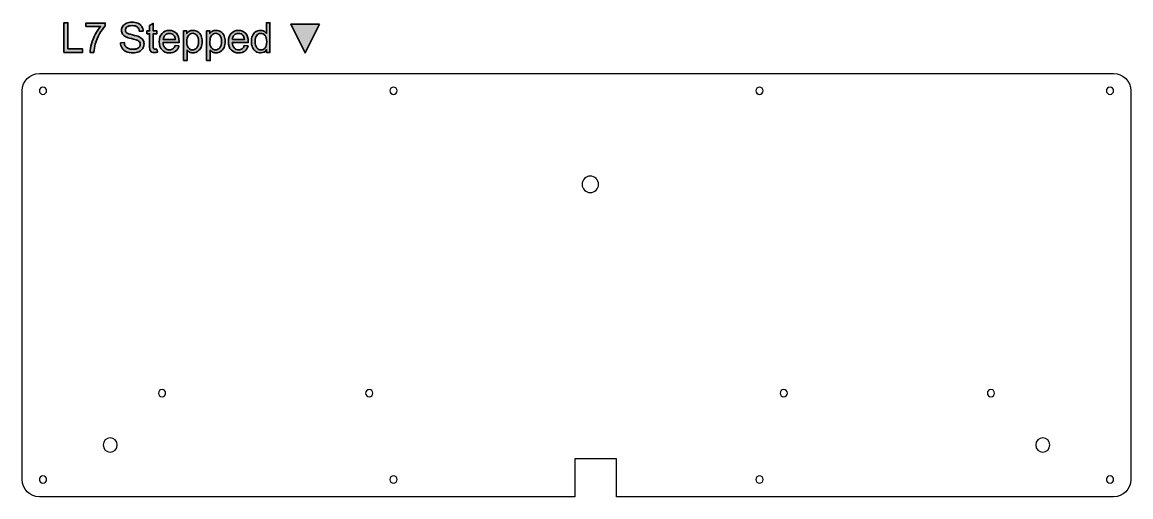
# Model space of a CAD drawing. Header units: millimetres. Extents: x 800 to 1121, y 479 to 617.
import ezdxf

# ---------------------------------------------------------------- set-up
doc = ezdxf.new("R2010")
doc.units = ezdxf.units.MM
doc.header["$MEASUREMENT"] = 0

# ---------------------------------------------------------------- blocks, each defined once
blk = doc.blocks.new('block 2')
at = {"color": 7, "lineweight": 25, "true_color": 0xffffff}
blk.add_open_spline([(800.01, 484.22), (800.01, 481.45), (802.25, 479.22), (805.01, 479.22), (805.01, 479.22), (960, 479.22), (960, 479.22), (960, 479.22), (960, 490.24), (960, 490.24), (960, 490.24), (972.11, 490.24), (972.11, 490.24), (972.11, 490.24), (972.11, 479.22), (972.11, 479.22), (972.11, 479.22), (1115.99, 479.22), (1115.99, 479.22), (1118.75, 479.22), (1120.99, 481.45), (1120.99, 484.22), (1120.99, 484.22), (1120.99, 596.78), (1120.99, 596.78), (1120.99, 599.55), (1118.75, 601.78), (1115.99, 601.78), (1115.99, 601.78), (805.01, 601.78), (805.01, 601.78), (802.25, 601.78), (800.01, 599.55), (800.01, 596.78), (800.01, 596.78), (800.01, 484.22), (800.01, 484.22)], degree=3, knots=[0, 0, 0, 0, 1, 1, 1, 2, 2, 2, 3, 3, 3, 4, 4, 4, 5, 5, 5, 6, 6, 6, 7, 7, 7, 8, 8, 8, 9, 9, 9, 10, 10, 10, 11, 11, 11, 12, 12, 12, 12], dxfattribs=at)
blk = doc.blocks.new('block 3')
at = {"color": 7, "lineweight": 25, "true_color": 0xffffff}
blk.add_open_spline([(1093.45, 494.22), (1093.45, 495.35), (1094.37, 496.27), (1095.5, 496.27), (1096.63, 496.27), (1097.55, 495.35), (1097.55, 494.22), (1097.55, 493.08), (1096.63, 492.17), (1095.5, 492.17), (1094.37, 492.17), (1093.45, 493.08), (1093.45, 494.22), (1093.45, 494.22), (1093.45, 494.22), (1093.45, 494.22)], degree=3, knots=[0, 0, 0, 0, 1, 1, 1, 2, 2, 2, 3, 3, 3, 4, 4, 4, 5, 5, 5, 5], dxfattribs=at)
blk = doc.blocks.new('block 4')
at = {"color": 7, "lineweight": 25, "true_color": 0xffffff}
blk.add_open_spline([(823.45, 494.22), (823.45, 495.35), (824.37, 496.27), (825.5, 496.27), (826.63, 496.27), (827.55, 495.35), (827.55, 494.22), (827.55, 493.08), (826.63, 492.17), (825.5, 492.17), (824.37, 492.17), (823.45, 493.08), (823.45, 494.22), (823.45, 494.22), (823.45, 494.22), (823.45, 494.22)], degree=3, knots=[0, 0, 0, 0, 1, 1, 1, 2, 2, 2, 3, 3, 3, 4, 4, 4, 5, 5, 5, 5], dxfattribs=at)
blk = doc.blocks.new('block 5')
at = {"color": 7, "lineweight": 25, "true_color": 0xffffff}
blk.add_open_spline([(962.12, 569.66), (962.12, 570.97), (963.19, 572.04), (964.5, 572.04), (965.81, 572.04), (966.87, 570.97), (966.87, 569.66), (966.87, 568.35), (965.81, 567.29), (964.5, 567.29), (963.19, 567.29), (962.12, 568.35), (962.12, 569.66), (962.12, 569.66), (962.12, 569.66), (962.12, 569.66)], degree=3, knots=[0, 0, 0, 0, 1, 1, 1, 2, 2, 2, 3, 3, 3, 4, 4, 4, 5, 5, 5, 5], dxfattribs=at)
blk = doc.blocks.new('block 6')
at = {"color": 7, "lineweight": 25, "true_color": 0xffffff}
blk.add_open_spline([(1019.45, 509.22), (1019.45, 509.8), (1019.92, 510.27), (1020.5, 510.27), (1021.08, 510.27), (1021.55, 509.8), (1021.55, 509.22), (1021.55, 508.64), (1021.08, 508.17), (1020.5, 508.17), (1019.92, 508.17), (1019.45, 508.64), (1019.45, 509.22), (1019.45, 509.22), (1019.45, 509.22), (1019.45, 509.22)], degree=3, knots=[0, 0, 0, 0, 1, 1, 1, 2, 2, 2, 3, 3, 3, 4, 4, 4, 5, 5, 5, 5], dxfattribs=at)
blk = doc.blocks.new('block 7')
at = {"color": 7, "lineweight": 25, "true_color": 0xffffff}
blk.add_open_spline([(899.45, 509.22), (899.45, 509.8), (899.92, 510.27), (900.5, 510.27), (901.08, 510.27), (901.55, 509.8), (901.55, 509.22), (901.55, 508.64), (901.08, 508.17), (900.5, 508.17), (899.92, 508.17), (899.45, 508.64), (899.45, 509.22), (899.45, 509.22), (899.45, 509.22), (899.45, 509.22)], degree=3, knots=[0, 0, 0, 0, 1, 1, 1, 2, 2, 2, 3, 3, 3, 4, 4, 4, 5, 5, 5, 5], dxfattribs=at)
blk = doc.blocks.new('block 8')
at = {"color": 7, "lineweight": 25, "true_color": 0xffffff}
blk.add_open_spline([(1079.45, 509.22), (1079.45, 509.8), (1079.92, 510.27), (1080.5, 510.27), (1081.08, 510.27), (1081.55, 509.8), (1081.55, 509.22), (1081.55, 508.64), (1081.08, 508.17), (1080.5, 508.17), (1079.92, 508.17), (1079.45, 508.64), (1079.45, 509.22), (1079.45, 509.22), (1079.45, 509.22), (1079.45, 509.22)], degree=3, knots=[0, 0, 0, 0, 1, 1, 1, 2, 2, 2, 3, 3, 3, 4, 4, 4, 5, 5, 5, 5], dxfattribs=at)
blk = doc.blocks.new('block 9')
at = {"color": 7, "lineweight": 25, "true_color": 0xffffff}
blk.add_open_spline([(839.45, 509.22), (839.45, 509.8), (839.92, 510.27), (840.5, 510.27), (841.08, 510.27), (841.55, 509.8), (841.55, 509.22), (841.55, 508.64), (841.08, 508.17), (840.5, 508.17), (839.92, 508.17), (839.45, 508.64), (839.45, 509.22), (839.45, 509.22), (839.45, 509.22), (839.45, 509.22)], degree=3, knots=[0, 0, 0, 0, 1, 1, 1, 2, 2, 2, 3, 3, 3, 4, 4, 4, 5, 5, 5, 5], dxfattribs=at)
blk = doc.blocks.new('block 10')
at = {"color": 7, "lineweight": 25, "true_color": 0xffffff}
blk.add_open_spline([(906.46, 484.24), (906.46, 484.82), (906.93, 485.29), (907.51, 485.29), (908.09, 485.29), (908.56, 484.82), (908.56, 484.24), (908.56, 483.66), (908.09, 483.19), (907.51, 483.19), (906.93, 483.19), (906.46, 483.66), (906.46, 484.24), (906.46, 484.24), (906.46, 484.24), (906.46, 484.24)], degree=3, knots=[0, 0, 0, 0, 1, 1, 1, 2, 2, 2, 3, 3, 3, 4, 4, 4, 5, 5, 5, 5], dxfattribs=at)
blk = doc.blocks.new('block 11')
at = {"color": 7, "lineweight": 25, "true_color": 0xffffff}
blk.add_open_spline([(1012.44, 596.76), (1012.44, 597.34), (1012.91, 597.81), (1013.49, 597.81), (1014.07, 597.81), (1014.54, 597.34), (1014.54, 596.76), (1014.54, 596.18), (1014.07, 595.71), (1013.49, 595.71), (1012.91, 595.71), (1012.44, 596.18), (1012.44, 596.76), (1012.44, 596.76), (1012.44, 596.76), (1012.44, 596.76)], degree=3, knots=[0, 0, 0, 0, 1, 1, 1, 2, 2, 2, 3, 3, 3, 4, 4, 4, 5, 5, 5, 5], dxfattribs=at)
blk = doc.blocks.new('block 12')
at = {"color": 7, "lineweight": 25, "true_color": 0xffffff}
blk.add_open_spline([(906.46, 596.76), (906.46, 597.34), (906.93, 597.81), (907.51, 597.81), (908.09, 597.81), (908.56, 597.34), (908.56, 596.76), (908.56, 596.18), (908.09, 595.71), (907.51, 595.71), (906.93, 595.71), (906.46, 596.18), (906.46, 596.76), (906.46, 596.76), (906.46, 596.76), (906.46, 596.76)], degree=3, knots=[0, 0, 0, 0, 1, 1, 1, 2, 2, 2, 3, 3, 3, 4, 4, 4, 5, 5, 5, 5], dxfattribs=at)
blk = doc.blocks.new('block 13')
at = {"color": 7, "lineweight": 25, "true_color": 0xffffff}
blk.add_open_spline([(1012.44, 484.24), (1012.44, 484.82), (1012.91, 485.29), (1013.49, 485.29), (1014.07, 485.29), (1014.54, 484.82), (1014.54, 484.24), (1014.54, 483.66), (1014.07, 483.19), (1013.49, 483.19), (1012.91, 483.19), (1012.44, 483.66), (1012.44, 484.24), (1012.44, 484.24), (1012.44, 484.24), (1012.44, 484.24)], degree=3, knots=[0, 0, 0, 0, 1, 1, 1, 2, 2, 2, 3, 3, 3, 4, 4, 4, 5, 5, 5, 5], dxfattribs=at)
blk = doc.blocks.new('block 14')
at = {"color": 7, "lineweight": 25, "true_color": 0xffffff}
blk.add_open_spline([(804.99, 484.24), (804.99, 484.82), (805.46, 485.29), (806.04, 485.29), (806.62, 485.29), (807.09, 484.82), (807.09, 484.24), (807.09, 483.66), (806.62, 483.19), (806.04, 483.19), (805.46, 483.19), (804.99, 483.66), (804.99, 484.24), (804.99, 484.24), (804.99, 484.24), (804.99, 484.24)], degree=3, knots=[0, 0, 0, 0, 1, 1, 1, 2, 2, 2, 3, 3, 3, 4, 4, 4, 5, 5, 5, 5], dxfattribs=at)
blk = doc.blocks.new('block 15')
at = {"color": 7, "lineweight": 25, "true_color": 0xffffff}
blk.add_open_spline([(1113.91, 596.76), (1113.91, 597.34), (1114.38, 597.81), (1114.96, 597.81), (1115.54, 597.81), (1116.01, 597.34), (1116.01, 596.76), (1116.01, 596.18), (1115.54, 595.71), (1114.96, 595.71), (1114.38, 595.71), (1113.91, 596.18), (1113.91, 596.76), (1113.91, 596.76), (1113.91, 596.76), (1113.91, 596.76)], degree=3, knots=[0, 0, 0, 0, 1, 1, 1, 2, 2, 2, 3, 3, 3, 4, 4, 4, 5, 5, 5, 5], dxfattribs=at)
blk = doc.blocks.new('block 16')
at = {"color": 7, "lineweight": 25, "true_color": 0xffffff}
blk.add_open_spline([(804.99, 596.76), (804.99, 597.34), (805.46, 597.81), (806.04, 597.81), (806.62, 597.81), (807.09, 597.34), (807.09, 596.76), (807.09, 596.18), (806.62, 595.71), (806.04, 595.71), (805.46, 595.71), (804.99, 596.18), (804.99, 596.76), (804.99, 596.76), (804.99, 596.76), (804.99, 596.76)], degree=3, knots=[0, 0, 0, 0, 1, 1, 1, 2, 2, 2, 3, 3, 3, 4, 4, 4, 5, 5, 5, 5], dxfattribs=at)
blk = doc.blocks.new('block 17')
at = {"color": 7, "lineweight": 25, "true_color": 0xffffff}
blk.add_open_spline([(1113.91, 484.24), (1113.91, 484.82), (1114.38, 485.29), (1114.96, 485.29), (1115.54, 485.29), (1116.01, 484.82), (1116.01, 484.24), (1116.01, 483.66), (1115.54, 483.19), (1114.96, 483.19), (1114.38, 483.19), (1113.91, 483.66), (1113.91, 484.24), (1113.91, 484.24), (1113.91, 484.24), (1113.91, 484.24)], degree=3, knots=[0, 0, 0, 0, 1, 1, 1, 2, 2, 2, 3, 3, 3, 4, 4, 4, 5, 5, 5, 5], dxfattribs=at)
blk = doc.blocks.new('block 18')
at = {"true_color": 0xed1c24}
h = blk.add_hatch(color=240, dxfattribs=at)
h.dxf.hatch_style = 2
h.paths.add_polyline_path([(812.12, 607.87), (812.12, 616.46), (813.26, 616.46), (813.26, 608.89), (817.49, 608.89), (817.49, 607.87)])
h = blk.add_hatch(color=240, dxfattribs=at)
h.dxf.hatch_style = 2
edge = h.paths.add_edge_path()
edge.add_spline(control_points=[(818.48, 615.34), (818.48, 615.34), (818.48, 616.35), (818.48, 616.35), (818.48, 616.35), (824.04, 616.35), (824.04, 616.35), (824.04, 616.35), (824.04, 615.53), (824.04, 615.53), (823.5, 614.95), (822.96, 614.18), (822.42, 613.21), (821.88, 612.25), (821.47, 611.25), (821.17, 610.24), (820.96, 609.52), (820.83, 608.73), (820.77, 607.87), (820.77, 607.87), (819.69, 607.87), (819.69, 607.87), (819.7, 608.55), (819.83, 609.37), (820.08, 610.32), (820.34, 611.28), (820.7, 612.2), (821.18, 613.09), (821.65, 613.98), (822.16, 614.73), (822.69, 615.34), (822.69, 615.34), (818.48, 615.34), (818.48, 615.34)], knot_values=[0, 0, 0, 0, 1, 1, 1, 2, 2, 2, 3, 3, 3, 4, 4, 4, 5, 5, 5, 6, 6, 6, 7, 7, 7, 8, 8, 8, 9, 9, 9, 10, 10, 10, 11, 11, 11, 11], degree=3, periodic=1)
h = blk.add_hatch(color=240, dxfattribs=at)
h.dxf.hatch_style = 2
edge = h.paths.add_edge_path()
edge.add_spline(control_points=[(828.46, 610.63), (828.46, 610.63), (829.54, 610.73), (829.54, 610.73), (829.59, 610.3), (829.7, 609.95), (829.89, 609.67), (830.08, 609.39), (830.36, 609.17), (830.75, 609), (831.14, 608.83), (831.58, 608.75), (832.07, 608.75), (832.51, 608.75), (832.89, 608.81), (833.22, 608.94), (833.55, 609.07), (833.8, 609.25), (833.96, 609.47), (834.12, 609.7), (834.21, 609.94), (834.21, 610.21), (834.21, 610.48), (834.13, 610.71), (833.97, 610.91), (833.81, 611.11), (833.56, 611.28), (833.2, 611.42), (832.97, 611.51), (832.46, 611.65), (831.67, 611.84), (830.88, 612.03), (830.33, 612.21), (830.01, 612.37), (829.6, 612.59), (829.29, 612.86), (829.09, 613.17), (828.89, 613.49), (828.79, 613.85), (828.79, 614.24), (828.79, 614.68), (828.91, 615.08), (829.16, 615.46), (829.41, 615.84), (829.77, 616.12), (830.24, 616.32), (830.71, 616.51), (831.24, 616.61), (831.81, 616.61), (832.45, 616.61), (833.01, 616.51), (833.5, 616.3), (833.99, 616.1), (834.36, 615.8), (834.62, 615.4), (834.88, 615), (835.02, 614.55), (835.04, 614.04), (835.04, 614.04), (833.95, 613.96), (833.95, 613.96), (833.89, 614.5), (833.7, 614.92), (833.36, 615.19), (833.02, 615.47), (832.52, 615.61), (831.86, 615.61), (831.17, 615.61), (830.67, 615.48), (830.36, 615.23), (830.04, 614.98), (829.89, 614.67), (829.89, 614.32), (829.89, 614.01), (830, 613.76), (830.22, 613.56), (830.44, 613.36), (831.01, 613.15), (831.93, 612.95), (832.86, 612.74), (833.49, 612.55), (833.84, 612.4), (834.34, 612.17), (834.71, 611.87), (834.94, 611.52), (835.18, 611.17), (835.3, 610.76), (835.3, 610.3), (835.3, 609.84), (835.17, 609.41), (834.91, 609.01), (834.65, 608.6), (834.27, 608.29), (833.78, 608.06), (833.29, 607.84), (832.74, 607.73), (832.12, 607.73), (831.35, 607.73), (830.7, 607.84), (830.17, 608.07), (829.65, 608.29), (829.23, 608.63), (828.93, 609.09), (828.64, 609.54), (828.48, 610.06), (828.46, 610.63)], knot_values=[0, 0, 0, 0, 1, 1, 1, 2, 2, 2, 3, 3, 3, 4, 4, 4, 5, 5, 5, 6, 6, 6, 7, 7, 7, 8, 8, 8, 9, 9, 9, 10, 10, 10, 11, 11, 11, 12, 12, 12, 13, 13, 13, 14, 14, 14, 15, 15, 15, 16, 16, 16, 17, 17, 17, 18, 18, 18, 19, 19, 19, 20, 20, 20, 21, 21, 21, 22, 22, 22, 23, 23, 23, 24, 24, 24, 25, 25, 25, 26, 26, 26, 27, 27, 27, 28, 28, 28, 29, 29, 29, 30, 30, 30, 31, 31, 31, 32, 32, 32, 33, 33, 33, 34, 34, 34, 35, 35, 35, 35], degree=3, periodic=1)
h = blk.add_hatch(color=240, dxfattribs=at)
h.dxf.hatch_style = 2
edge = h.paths.add_edge_path()
edge.add_spline(control_points=[(870.79, 607.87), (870.79, 607.87), (870.79, 608.66), (870.79, 608.66), (870.39, 608.04), (869.81, 607.73), (869.04, 607.73), (868.55, 607.73), (868.09, 607.87), (867.68, 608.14), (867.26, 608.42), (866.94, 608.8), (866.71, 609.29), (866.48, 609.78), (866.37, 610.34), (866.37, 610.98), (866.37, 611.6), (866.47, 612.16), (866.68, 612.67), (866.88, 613.18), (867.2, 613.56), (867.61, 613.83), (868.02, 614.1), (868.49, 614.24), (869, 614.24), (869.37, 614.24), (869.71, 614.16), (870, 614), (870.29, 613.84), (870.53, 613.64), (870.71, 613.38), (870.71, 613.38), (870.71, 616.46), (870.71, 616.46), (870.71, 616.46), (871.76, 616.46), (871.76, 616.46), (871.76, 616.46), (871.76, 607.87), (871.76, 607.87), (871.76, 607.87), (870.79, 607.87), (870.79, 607.87)], knot_values=[0, 0, 0, 0, 1, 1, 1, 2, 2, 2, 3, 3, 3, 4, 4, 4, 5, 5, 5, 6, 6, 6, 7, 7, 7, 8, 8, 8, 9, 9, 9, 10, 10, 10, 11, 11, 11, 12, 12, 12, 13, 13, 13, 14, 14, 14, 14], degree=3, periodic=1)
edge = h.paths.add_edge_path()
edge.add_spline(control_points=[(867.45, 610.98), (867.45, 610.18), (867.62, 609.59), (867.96, 609.19), (868.29, 608.8), (868.69, 608.6), (869.14, 608.6), (869.61, 608.6), (870, 608.79), (870.32, 609.17), (870.64, 609.54), (870.8, 610.12), (870.8, 610.89), (870.8, 611.74), (870.64, 612.37), (870.31, 612.77), (869.98, 613.17), (869.58, 613.36), (869.1, 613.36), (868.63, 613.36), (868.24, 613.17), (867.92, 612.79), (867.61, 612.41), (867.45, 611.8), (867.45, 610.98)], knot_values=[0, 0, 0, 0, 1, 1, 1, 2, 2, 2, 3, 3, 3, 4, 4, 4, 5, 5, 5, 6, 6, 6, 7, 7, 7, 8, 8, 8, 8], degree=3, periodic=1)
h = blk.add_hatch(color=240, dxfattribs=at)
h.dxf.hatch_style = 2
edge = h.paths.add_edge_path()
edge.add_spline(control_points=[(839.02, 608.82), (839.02, 608.82), (839.17, 607.89), (839.17, 607.89), (838.88, 607.82), (838.61, 607.79), (838.38, 607.79), (837.99, 607.79), (837.7, 607.85), (837.49, 607.97), (837.28, 608.09), (837.13, 608.25), (837.04, 608.45), (836.96, 608.65), (836.91, 609.06), (836.91, 609.7), (836.91, 609.7), (836.91, 613.28), (836.91, 613.28), (836.91, 613.28), (836.14, 613.28), (836.14, 613.28), (836.14, 613.28), (836.14, 614.1), (836.14, 614.1), (836.14, 614.1), (836.91, 614.1), (836.91, 614.1), (836.91, 614.1), (836.91, 615.64), (836.91, 615.64), (836.91, 615.64), (837.96, 616.27), (837.96, 616.27), (837.96, 616.27), (837.96, 614.1), (837.96, 614.1), (837.96, 614.1), (839.02, 614.1), (839.02, 614.1), (839.02, 614.1), (839.02, 613.28), (839.02, 613.28), (839.02, 613.28), (837.96, 613.28), (837.96, 613.28), (837.96, 613.28), (837.96, 609.64), (837.96, 609.64), (837.96, 609.34), (837.98, 609.14), (838.02, 609.06), (838.05, 608.97), (838.11, 608.9), (838.2, 608.85), (838.28, 608.8), (838.4, 608.78), (838.56, 608.78), (838.68, 608.78), (838.83, 608.79), (839.02, 608.82)], knot_values=[0, 0, 0, 0, 1, 1, 1, 2, 2, 2, 3, 3, 3, 4, 4, 4, 5, 5, 5, 6, 6, 6, 7, 7, 7, 8, 8, 8, 9, 9, 9, 10, 10, 10, 11, 11, 11, 12, 12, 12, 13, 13, 13, 14, 14, 14, 15, 15, 15, 16, 16, 16, 17, 17, 17, 18, 18, 18, 19, 19, 19, 20, 20, 20, 20], degree=3, periodic=1)
h = blk.add_hatch(color=240, dxfattribs=at)
h.dxf.hatch_style = 2
edge = h.paths.add_edge_path()
edge.add_spline(control_points=[(844.31, 609.88), (844.31, 609.88), (845.4, 609.74), (845.4, 609.74), (845.23, 609.11), (844.91, 608.61), (844.45, 608.26), (843.98, 607.91), (843.39, 607.73), (842.67, 607.73), (841.76, 607.73), (841.03, 608.01), (840.5, 608.57), (839.97, 609.13), (839.7, 609.92), (839.7, 610.93), (839.7, 611.98), (839.97, 612.79), (840.51, 613.37), (841.05, 613.95), (841.75, 614.24), (842.61, 614.24), (843.44, 614.24), (844.12, 613.95), (844.65, 613.39), (845.17, 612.82), (845.44, 612.02), (845.44, 611), (845.44, 610.93), (845.44, 610.84), (845.43, 610.72), (845.43, 610.72), (840.79, 610.72), (840.79, 610.72), (840.83, 610.03), (841.02, 609.51), (841.37, 609.15), (841.72, 608.78), (842.15, 608.6), (842.67, 608.6), (843.06, 608.6), (843.39, 608.7), (843.66, 608.91), (843.94, 609.11), (844.15, 609.43), (844.31, 609.88)], knot_values=[0, 0, 0, 0, 1, 1, 1, 2, 2, 2, 3, 3, 3, 4, 4, 4, 5, 5, 5, 6, 6, 6, 7, 7, 7, 8, 8, 8, 9, 9, 9, 10, 10, 10, 11, 11, 11, 12, 12, 12, 13, 13, 13, 14, 14, 14, 15, 15, 15, 15], degree=3, periodic=1)
edge = h.paths.add_edge_path()
edge.add_spline(control_points=[(840.85, 611.58), (840.85, 611.58), (844.32, 611.58), (844.32, 611.58), (844.28, 612.11), (844.14, 612.5), (843.93, 612.76), (843.59, 613.17), (843.15, 613.37), (842.62, 613.37), (842.13, 613.37), (841.73, 613.21), (841.4, 612.88), (841.07, 612.56), (840.88, 612.13), (840.85, 611.58)], knot_values=[0, 0, 0, 0, 1, 1, 1, 2, 2, 2, 3, 3, 3, 4, 4, 4, 5, 5, 5, 5], degree=3, periodic=1)
h = blk.add_hatch(color=240, dxfattribs=at)
h.dxf.hatch_style = 2
edge = h.paths.add_edge_path()
edge.add_spline(control_points=[(846.73, 605.49), (846.73, 605.49), (846.73, 614.1), (846.73, 614.1), (846.73, 614.1), (847.69, 614.1), (847.69, 614.1), (847.69, 614.1), (847.69, 613.29), (847.69, 613.29), (847.91, 613.6), (848.17, 613.84), (848.46, 614), (848.74, 614.16), (849.09, 614.24), (849.49, 614.24), (850.02, 614.24), (850.49, 614.1), (850.9, 613.83), (851.3, 613.55), (851.61, 613.17), (851.82, 612.67), (852.03, 612.17), (852.13, 611.63), (852.13, 611.03), (852.13, 610.4), (852.01, 609.82), (851.79, 609.31), (851.56, 608.8), (851.23, 608.41), (850.79, 608.14), (850.35, 607.87), (849.9, 607.73), (849.42, 607.73), (849.06, 607.73), (848.75, 607.81), (848.47, 607.96), (848.19, 608.1), (847.96, 608.29), (847.78, 608.52), (847.78, 608.52), (847.78, 605.49), (847.78, 605.49), (847.78, 605.49), (846.73, 605.49), (846.73, 605.49)], knot_values=[0, 0, 0, 0, 1, 1, 1, 2, 2, 2, 3, 3, 3, 4, 4, 4, 5, 5, 5, 6, 6, 6, 7, 7, 7, 8, 8, 8, 9, 9, 9, 10, 10, 10, 11, 11, 11, 12, 12, 12, 13, 13, 13, 14, 14, 14, 15, 15, 15, 15], degree=3, periodic=1)
edge = h.paths.add_edge_path()
edge.add_spline(control_points=[(847.68, 610.95), (847.68, 610.15), (847.84, 609.56), (848.17, 609.17), (848.49, 608.79), (848.88, 608.6), (849.35, 608.6), (849.81, 608.6), (850.22, 608.8), (850.55, 609.2), (850.88, 609.59), (851.05, 610.21), (851.05, 611.04), (851.05, 611.83), (850.89, 612.42), (850.56, 612.82), (850.24, 613.21), (849.85, 613.41), (849.39, 613.41), (848.94, 613.41), (848.55, 613.2), (848.2, 612.78), (847.85, 612.36), (847.68, 611.75), (847.68, 610.95)], knot_values=[0, 0, 0, 0, 1, 1, 1, 2, 2, 2, 3, 3, 3, 4, 4, 4, 5, 5, 5, 6, 6, 6, 7, 7, 7, 8, 8, 8, 8], degree=3, periodic=1)
h = blk.add_hatch(color=240, dxfattribs=at)
h.dxf.hatch_style = 2
edge = h.paths.add_edge_path()
edge.add_spline(control_points=[(853.4, 605.49), (853.4, 605.49), (853.4, 614.1), (853.4, 614.1), (853.4, 614.1), (854.36, 614.1), (854.36, 614.1), (854.36, 614.1), (854.36, 613.29), (854.36, 613.29), (854.59, 613.6), (854.84, 613.84), (855.13, 614), (855.41, 614.16), (855.76, 614.24), (856.17, 614.24), (856.7, 614.24), (857.17, 614.1), (857.57, 613.83), (857.98, 613.55), (858.29, 613.17), (858.49, 612.67), (858.7, 612.17), (858.8, 611.63), (858.8, 611.03), (858.8, 610.4), (858.69, 609.82), (858.46, 609.31), (858.23, 608.8), (857.9, 608.41), (857.46, 608.14), (857.03, 607.87), (856.57, 607.73), (856.09, 607.73), (855.74, 607.73), (855.42, 607.81), (855.14, 607.96), (854.86, 608.1), (854.63, 608.29), (854.46, 608.52), (854.46, 608.52), (854.46, 605.49), (854.46, 605.49), (854.46, 605.49), (853.4, 605.49), (853.4, 605.49)], knot_values=[0, 0, 0, 0, 1, 1, 1, 2, 2, 2, 3, 3, 3, 4, 4, 4, 5, 5, 5, 6, 6, 6, 7, 7, 7, 8, 8, 8, 9, 9, 9, 10, 10, 10, 11, 11, 11, 12, 12, 12, 13, 13, 13, 14, 14, 14, 15, 15, 15, 15], degree=3, periodic=1)
edge = h.paths.add_edge_path()
edge.add_spline(control_points=[(854.36, 610.95), (854.36, 610.15), (854.52, 609.56), (854.84, 609.17), (855.17, 608.79), (855.56, 608.6), (856.02, 608.6), (856.49, 608.6), (856.89, 608.8), (857.22, 609.2), (857.56, 609.59), (857.72, 610.21), (857.72, 611.04), (857.72, 611.83), (857.56, 612.42), (857.24, 612.82), (856.91, 613.21), (856.52, 613.41), (856.07, 613.41), (855.62, 613.41), (855.22, 613.2), (854.87, 612.78), (854.53, 612.36), (854.36, 611.75), (854.36, 610.95)], knot_values=[0, 0, 0, 0, 1, 1, 1, 2, 2, 2, 3, 3, 3, 4, 4, 4, 5, 5, 5, 6, 6, 6, 7, 7, 7, 8, 8, 8, 8], degree=3, periodic=1)
h = blk.add_hatch(color=240, dxfattribs=at)
h.dxf.hatch_style = 2
edge = h.paths.add_edge_path()
edge.add_spline(control_points=[(864.33, 609.88), (864.33, 609.88), (865.42, 609.74), (865.42, 609.74), (865.25, 609.11), (864.93, 608.61), (864.47, 608.26), (864, 607.91), (863.41, 607.73), (862.69, 607.73), (861.78, 607.73), (861.06, 608.01), (860.52, 608.57), (859.99, 609.13), (859.72, 609.92), (859.72, 610.93), (859.72, 611.98), (859.99, 612.79), (860.53, 613.37), (861.07, 613.95), (861.77, 614.24), (862.63, 614.24), (863.46, 614.24), (864.14, 613.95), (864.67, 613.39), (865.2, 612.82), (865.46, 612.02), (865.46, 611), (865.46, 610.93), (865.46, 610.84), (865.45, 610.72), (865.45, 610.72), (860.81, 610.72), (860.81, 610.72), (860.85, 610.03), (861.04, 609.51), (861.39, 609.15), (861.74, 608.78), (862.17, 608.6), (862.69, 608.6), (863.08, 608.6), (863.41, 608.7), (863.68, 608.91), (863.96, 609.11), (864.17, 609.43), (864.33, 609.88)], knot_values=[0, 0, 0, 0, 1, 1, 1, 2, 2, 2, 3, 3, 3, 4, 4, 4, 5, 5, 5, 6, 6, 6, 7, 7, 7, 8, 8, 8, 9, 9, 9, 10, 10, 10, 11, 11, 11, 12, 12, 12, 13, 13, 13, 14, 14, 14, 15, 15, 15, 15], degree=3, periodic=1)
edge = h.paths.add_edge_path()
edge.add_spline(control_points=[(860.87, 611.58), (860.87, 611.58), (864.35, 611.58), (864.35, 611.58), (864.3, 612.11), (864.17, 612.5), (863.95, 612.76), (863.61, 613.17), (863.18, 613.37), (862.64, 613.37), (862.16, 613.37), (861.75, 613.21), (861.42, 612.88), (861.09, 612.56), (860.91, 612.13), (860.87, 611.58)], knot_values=[0, 0, 0, 0, 1, 1, 1, 2, 2, 2, 3, 3, 3, 4, 4, 4, 5, 5, 5, 5], degree=3, periodic=1)
h = blk.add_hatch(color=240, dxfattribs=at)
h.dxf.hatch_style = 2
h.paths.add_polyline_path([(886.07, 616.01), (881.91, 607.69), (877.75, 616.01)])
at = {"color": 240, "lineweight": 35, "true_color": 0xed1c24}
for points in [[(812.12, 607.87), (812.12, 616.46), (813.26, 616.46), (813.26, 608.89), (817.49, 608.89), (817.49, 607.87), (812.12, 607.87)], [(886.07, 616.01), (881.91, 607.69), (877.75, 616.01), (886.07, 616.01)]]:
    blk.add_lwpolyline(points, dxfattribs=at)
for points, knots in [([(818.48, 615.34), (818.48, 615.34), (818.48, 616.35), (818.48, 616.35), (818.48, 616.35), (824.04, 616.35), (824.04, 616.35), (824.04, 616.35), (824.04, 615.53), (824.04, 615.53), (823.5, 614.95), (822.96, 614.18), (822.42, 613.21), (821.88, 612.25), (821.47, 611.25), (821.17, 610.24), (820.96, 609.52), (820.83, 608.73), (820.77, 607.87), (820.77, 607.87), (819.69, 607.87), (819.69, 607.87), (819.7, 608.55), (819.83, 609.37), (820.08, 610.32), (820.34, 611.28), (820.7, 612.2), (821.18, 613.09), (821.65, 613.98), (822.16, 614.73), (822.69, 615.34), (822.69, 615.34), (818.48, 615.34), (818.48, 615.34)], [0, 0, 0, 0, 1, 1, 1, 2, 2, 2, 3, 3, 3, 4, 4, 4, 5, 5, 5, 6, 6, 6, 7, 7, 7, 8, 8, 8, 9, 9, 9, 10, 10, 10, 11, 11, 11, 11]), ([(828.46, 610.63), (828.46, 610.63), (829.54, 610.73), (829.54, 610.73), (829.59, 610.3), (829.7, 609.95), (829.89, 609.67), (830.08, 609.39), (830.36, 609.17), (830.75, 609), (831.14, 608.83), (831.58, 608.75), (832.07, 608.75), (832.51, 608.75), (832.89, 608.81), (833.22, 608.94), (833.55, 609.07), (833.8, 609.25), (833.96, 609.47), (834.12, 609.7), (834.21, 609.94), (834.21, 610.21), (834.21, 610.48), (834.13, 610.71), (833.97, 610.91), (833.81, 611.11), (833.56, 611.28), (833.2, 611.42), (832.97, 611.51), (832.46, 611.65), (831.67, 611.84), (830.88, 612.03), (830.33, 612.21), (830.01, 612.37), (829.6, 612.59), (829.29, 612.86), (829.09, 613.17), (828.89, 613.49), (828.79, 613.85), (828.79, 614.24), (828.79, 614.68), (828.91, 615.08), (829.16, 615.46), (829.41, 615.84), (829.77, 616.12), (830.24, 616.32), (830.71, 616.51), (831.24, 616.61), (831.81, 616.61), (832.45, 616.61), (833.01, 616.51), (833.5, 616.3), (833.99, 616.1), (834.36, 615.8), (834.62, 615.4), (834.88, 615), (835.02, 614.55), (835.04, 614.04), (835.04, 614.04), (833.95, 613.96), (833.95, 613.96), (833.89, 614.5), (833.7, 614.92), (833.36, 615.19), (833.02, 615.47), (832.52, 615.61), (831.86, 615.61), (831.17, 615.61), (830.67, 615.48), (830.36, 615.23), (830.04, 614.98), (829.89, 614.67), (829.89, 614.32), (829.89, 614.01), (830, 613.76), (830.22, 613.56), (830.44, 613.36), (831.01, 613.15), (831.93, 612.95), (832.86, 612.74), (833.49, 612.55), (833.84, 612.4), (834.34, 612.17), (834.71, 611.87), (834.94, 611.52), (835.18, 611.17), (835.3, 610.76), (835.3, 610.3), (835.3, 609.84), (835.17, 609.41), (834.91, 609.01), (834.65, 608.6), (834.27, 608.29), (833.78, 608.06), (833.29, 607.84), (832.74, 607.73), (832.12, 607.73), (831.35, 607.73), (830.7, 607.84), (830.17, 608.07), (829.65, 608.29), (829.23, 608.63), (828.93, 609.09), (828.64, 609.54), (828.48, 610.06), (828.46, 610.63)], [0, 0, 0, 0, 1, 1, 1, 2, 2, 2, 3, 3, 3, 4, 4, 4, 5, 5, 5, 6, 6, 6, 7, 7, 7, 8, 8, 8, 9, 9, 9, 10, 10, 10, 11, 11, 11, 12, 12, 12, 13, 13, 13, 14, 14, 14, 15, 15, 15, 16, 16, 16, 17, 17, 17, 18, 18, 18, 19, 19, 19, 20, 20, 20, 21, 21, 21, 22, 22, 22, 23, 23, 23, 24, 24, 24, 25, 25, 25, 26, 26, 26, 27, 27, 27, 28, 28, 28, 29, 29, 29, 30, 30, 30, 31, 31, 31, 32, 32, 32, 33, 33, 33, 34, 34, 34, 35, 35, 35, 35]), ([(870.79, 607.87), (870.79, 607.87), (870.79, 608.66), (870.79, 608.66), (870.39, 608.04), (869.81, 607.73), (869.04, 607.73), (868.55, 607.73), (868.09, 607.87), (867.68, 608.14), (867.26, 608.42), (866.94, 608.8), (866.71, 609.29), (866.48, 609.78), (866.37, 610.34), (866.37, 610.98), (866.37, 611.6), (866.47, 612.16), (866.68, 612.67), (866.88, 613.18), (867.2, 613.56), (867.61, 613.83), (868.02, 614.1), (868.49, 614.24), (869, 614.24), (869.37, 614.24), (869.71, 614.16), (870, 614), (870.29, 613.84), (870.53, 613.64), (870.71, 613.38), (870.71, 613.38), (870.71, 616.46), (870.71, 616.46), (870.71, 616.46), (871.76, 616.46), (871.76, 616.46), (871.76, 616.46), (871.76, 607.87), (871.76, 607.87), (871.76, 607.87), (870.79, 607.87), (870.79, 607.87)], [0, 0, 0, 0, 1, 1, 1, 2, 2, 2, 3, 3, 3, 4, 4, 4, 5, 5, 5, 6, 6, 6, 7, 7, 7, 8, 8, 8, 9, 9, 9, 10, 10, 10, 11, 11, 11, 12, 12, 12, 13, 13, 13, 14, 14, 14, 14]), ([(839.02, 608.82), (839.02, 608.82), (839.17, 607.89), (839.17, 607.89), (838.88, 607.82), (838.61, 607.79), (838.38, 607.79), (837.99, 607.79), (837.7, 607.85), (837.49, 607.97), (837.28, 608.09), (837.13, 608.25), (837.04, 608.45), (836.96, 608.65), (836.91, 609.06), (836.91, 609.7), (836.91, 609.7), (836.91, 613.28), (836.91, 613.28), (836.91, 613.28), (836.14, 613.28), (836.14, 613.28), (836.14, 613.28), (836.14, 614.1), (836.14, 614.1), (836.14, 614.1), (836.91, 614.1), (836.91, 614.1), (836.91, 614.1), (836.91, 615.64), (836.91, 615.64), (836.91, 615.64), (837.96, 616.27), (837.96, 616.27), (837.96, 616.27), (837.96, 614.1), (837.96, 614.1), (837.96, 614.1), (839.02, 614.1), (839.02, 614.1), (839.02, 614.1), (839.02, 613.28), (839.02, 613.28), (839.02, 613.28), (837.96, 613.28), (837.96, 613.28), (837.96, 613.28), (837.96, 609.64), (837.96, 609.64), (837.96, 609.34), (837.98, 609.14), (838.02, 609.06), (838.05, 608.97), (838.11, 608.9), (838.2, 608.85), (838.28, 608.8), (838.4, 608.78), (838.56, 608.78), (838.68, 608.78), (838.83, 608.79), (839.02, 608.82)], [0, 0, 0, 0, 1, 1, 1, 2, 2, 2, 3, 3, 3, 4, 4, 4, 5, 5, 5, 6, 6, 6, 7, 7, 7, 8, 8, 8, 9, 9, 9, 10, 10, 10, 11, 11, 11, 12, 12, 12, 13, 13, 13, 14, 14, 14, 15, 15, 15, 16, 16, 16, 17, 17, 17, 18, 18, 18, 19, 19, 19, 20, 20, 20, 20]), ([(844.31, 609.88), (844.31, 609.88), (845.4, 609.74), (845.4, 609.74), (845.23, 609.11), (844.91, 608.61), (844.45, 608.26), (843.98, 607.91), (843.39, 607.73), (842.67, 607.73), (841.76, 607.73), (841.03, 608.01), (840.5, 608.57), (839.97, 609.13), (839.7, 609.92), (839.7, 610.93), (839.7, 611.98), (839.97, 612.79), (840.51, 613.37), (841.05, 613.95), (841.75, 614.24), (842.61, 614.24), (843.44, 614.24), (844.12, 613.95), (844.65, 613.39), (845.17, 612.82), (845.44, 612.02), (845.44, 611), (845.44, 610.93), (845.44, 610.84), (845.43, 610.72), (845.43, 610.72), (840.79, 610.72), (840.79, 610.72), (840.83, 610.03), (841.02, 609.51), (841.37, 609.15), (841.72, 608.78), (842.15, 608.6), (842.67, 608.6), (843.06, 608.6), (843.39, 608.7), (843.66, 608.91), (843.94, 609.11), (844.15, 609.43), (844.31, 609.88)], [0, 0, 0, 0, 1, 1, 1, 2, 2, 2, 3, 3, 3, 4, 4, 4, 5, 5, 5, 6, 6, 6, 7, 7, 7, 8, 8, 8, 9, 9, 9, 10, 10, 10, 11, 11, 11, 12, 12, 12, 13, 13, 13, 14, 14, 14, 15, 15, 15, 15]), ([(840.85, 611.58), (840.85, 611.58), (844.32, 611.58), (844.32, 611.58), (844.28, 612.11), (844.14, 612.5), (843.93, 612.76), (843.59, 613.17), (843.15, 613.37), (842.62, 613.37), (842.13, 613.37), (841.73, 613.21), (841.4, 612.88), (841.07, 612.56), (840.88, 612.13), (840.85, 611.58)], [0, 0, 0, 0, 1, 1, 1, 2, 2, 2, 3, 3, 3, 4, 4, 4, 5, 5, 5, 5]), ([(846.73, 605.49), (846.73, 605.49), (846.73, 614.1), (846.73, 614.1), (846.73, 614.1), (847.69, 614.1), (847.69, 614.1), (847.69, 614.1), (847.69, 613.29), (847.69, 613.29), (847.91, 613.6), (848.17, 613.84), (848.46, 614), (848.74, 614.16), (849.09, 614.24), (849.49, 614.24), (850.02, 614.24), (850.49, 614.1), (850.9, 613.83), (851.3, 613.55), (851.61, 613.17), (851.82, 612.67), (852.03, 612.17), (852.13, 611.63), (852.13, 611.03), (852.13, 610.4), (852.01, 609.82), (851.79, 609.31), (851.56, 608.8), (851.23, 608.41), (850.79, 608.14), (850.35, 607.87), (849.9, 607.73), (849.42, 607.73), (849.06, 607.73), (848.75, 607.81), (848.47, 607.96), (848.19, 608.1), (847.96, 608.29), (847.78, 608.52), (847.78, 608.52), (847.78, 605.49), (847.78, 605.49), (847.78, 605.49), (846.73, 605.49), (846.73, 605.49)], [0, 0, 0, 0, 1, 1, 1, 2, 2, 2, 3, 3, 3, 4, 4, 4, 5, 5, 5, 6, 6, 6, 7, 7, 7, 8, 8, 8, 9, 9, 9, 10, 10, 10, 11, 11, 11, 12, 12, 12, 13, 13, 13, 14, 14, 14, 15, 15, 15, 15]), ([(847.68, 610.95), (847.68, 610.15), (847.84, 609.56), (848.17, 609.17), (848.49, 608.79), (848.88, 608.6), (849.35, 608.6), (849.81, 608.6), (850.22, 608.8), (850.55, 609.2), (850.88, 609.59), (851.05, 610.21), (851.05, 611.04), (851.05, 611.83), (850.89, 612.42), (850.56, 612.82), (850.24, 613.21), (849.85, 613.41), (849.39, 613.41), (848.94, 613.41), (848.55, 613.2), (848.2, 612.78), (847.85, 612.36), (847.68, 611.75), (847.68, 610.95)], [0, 0, 0, 0, 1, 1, 1, 2, 2, 2, 3, 3, 3, 4, 4, 4, 5, 5, 5, 6, 6, 6, 7, 7, 7, 8, 8, 8, 8]), ([(853.4, 605.49), (853.4, 605.49), (853.4, 614.1), (853.4, 614.1), (853.4, 614.1), (854.36, 614.1), (854.36, 614.1), (854.36, 614.1), (854.36, 613.29), (854.36, 613.29), (854.59, 613.6), (854.84, 613.84), (855.13, 614), (855.41, 614.16), (855.76, 614.24), (856.17, 614.24), (856.7, 614.24), (857.17, 614.1), (857.57, 613.83), (857.98, 613.55), (858.29, 613.17), (858.49, 612.67), (858.7, 612.17), (858.8, 611.63), (858.8, 611.03), (858.8, 610.4), (858.69, 609.82), (858.46, 609.31), (858.23, 608.8), (857.9, 608.41), (857.46, 608.14), (857.03, 607.87), (856.57, 607.73), (856.09, 607.73), (855.74, 607.73), (855.42, 607.81), (855.14, 607.96), (854.86, 608.1), (854.63, 608.29), (854.46, 608.52), (854.46, 608.52), (854.46, 605.49), (854.46, 605.49), (854.46, 605.49), (853.4, 605.49), (853.4, 605.49)], [0, 0, 0, 0, 1, 1, 1, 2, 2, 2, 3, 3, 3, 4, 4, 4, 5, 5, 5, 6, 6, 6, 7, 7, 7, 8, 8, 8, 9, 9, 9, 10, 10, 10, 11, 11, 11, 12, 12, 12, 13, 13, 13, 14, 14, 14, 15, 15, 15, 15]), ([(854.36, 610.95), (854.36, 610.15), (854.52, 609.56), (854.84, 609.17), (855.17, 608.79), (855.56, 608.6), (856.02, 608.6), (856.49, 608.6), (856.89, 608.8), (857.22, 609.2), (857.56, 609.59), (857.72, 610.21), (857.72, 611.04), (857.72, 611.83), (857.56, 612.42), (857.24, 612.82), (856.91, 613.21), (856.52, 613.41), (856.07, 613.41), (855.62, 613.41), (855.22, 613.2), (854.87, 612.78), (854.53, 612.36), (854.36, 611.75), (854.36, 610.95)], [0, 0, 0, 0, 1, 1, 1, 2, 2, 2, 3, 3, 3, 4, 4, 4, 5, 5, 5, 6, 6, 6, 7, 7, 7, 8, 8, 8, 8]), ([(864.33, 609.88), (864.33, 609.88), (865.42, 609.74), (865.42, 609.74), (865.25, 609.11), (864.93, 608.61), (864.47, 608.26), (864, 607.91), (863.41, 607.73), (862.69, 607.73), (861.78, 607.73), (861.06, 608.01), (860.52, 608.57), (859.99, 609.13), (859.72, 609.92), (859.72, 610.93), (859.72, 611.98), (859.99, 612.79), (860.53, 613.37), (861.07, 613.95), (861.77, 614.24), (862.63, 614.24), (863.46, 614.24), (864.14, 613.95), (864.67, 613.39), (865.2, 612.82), (865.46, 612.02), (865.46, 611), (865.46, 610.93), (865.46, 610.84), (865.45, 610.72), (865.45, 610.72), (860.81, 610.72), (860.81, 610.72), (860.85, 610.03), (861.04, 609.51), (861.39, 609.15), (861.74, 608.78), (862.17, 608.6), (862.69, 608.6), (863.08, 608.6), (863.41, 608.7), (863.68, 608.91), (863.96, 609.11), (864.17, 609.43), (864.33, 609.88)], [0, 0, 0, 0, 1, 1, 1, 2, 2, 2, 3, 3, 3, 4, 4, 4, 5, 5, 5, 6, 6, 6, 7, 7, 7, 8, 8, 8, 9, 9, 9, 10, 10, 10, 11, 11, 11, 12, 12, 12, 13, 13, 13, 14, 14, 14, 15, 15, 15, 15]), ([(860.87, 611.58), (860.87, 611.58), (864.35, 611.58), (864.35, 611.58), (864.3, 612.11), (864.17, 612.5), (863.95, 612.76), (863.61, 613.17), (863.18, 613.37), (862.64, 613.37), (862.16, 613.37), (861.75, 613.21), (861.42, 612.88), (861.09, 612.56), (860.91, 612.13), (860.87, 611.58)], [0, 0, 0, 0, 1, 1, 1, 2, 2, 2, 3, 3, 3, 4, 4, 4, 5, 5, 5, 5]), ([(867.45, 610.98), (867.45, 610.18), (867.62, 609.59), (867.96, 609.19), (868.29, 608.8), (868.69, 608.6), (869.14, 608.6), (869.61, 608.6), (870, 608.79), (870.32, 609.17), (870.64, 609.54), (870.8, 610.12), (870.8, 610.89), (870.8, 611.74), (870.64, 612.37), (870.31, 612.77), (869.98, 613.17), (869.58, 613.36), (869.1, 613.36), (868.63, 613.36), (868.24, 613.17), (867.92, 612.79), (867.61, 612.41), (867.45, 611.8), (867.45, 610.98)], [0, 0, 0, 0, 1, 1, 1, 2, 2, 2, 3, 3, 3, 4, 4, 4, 5, 5, 5, 6, 6, 6, 7, 7, 7, 8, 8, 8, 8])]:
    blk.add_open_spline(points, degree=3, knots=knots, dxfattribs=at)

msp = doc.modelspace()

# ---------------------------------------------------------------- block references
for name in ['block 18', 'block 2', 'block 16', 'block 12', 'block 11', 'block 15', 'block 5', 'block 9', 'block 7', 'block 6', 'block 8', 'block 4', 'block 3', 'block 14', 'block 10', 'block 13', 'block 17']:
    msp.add_blockref(name, (0, 0))

doc.saveas('drawing.dxf')
